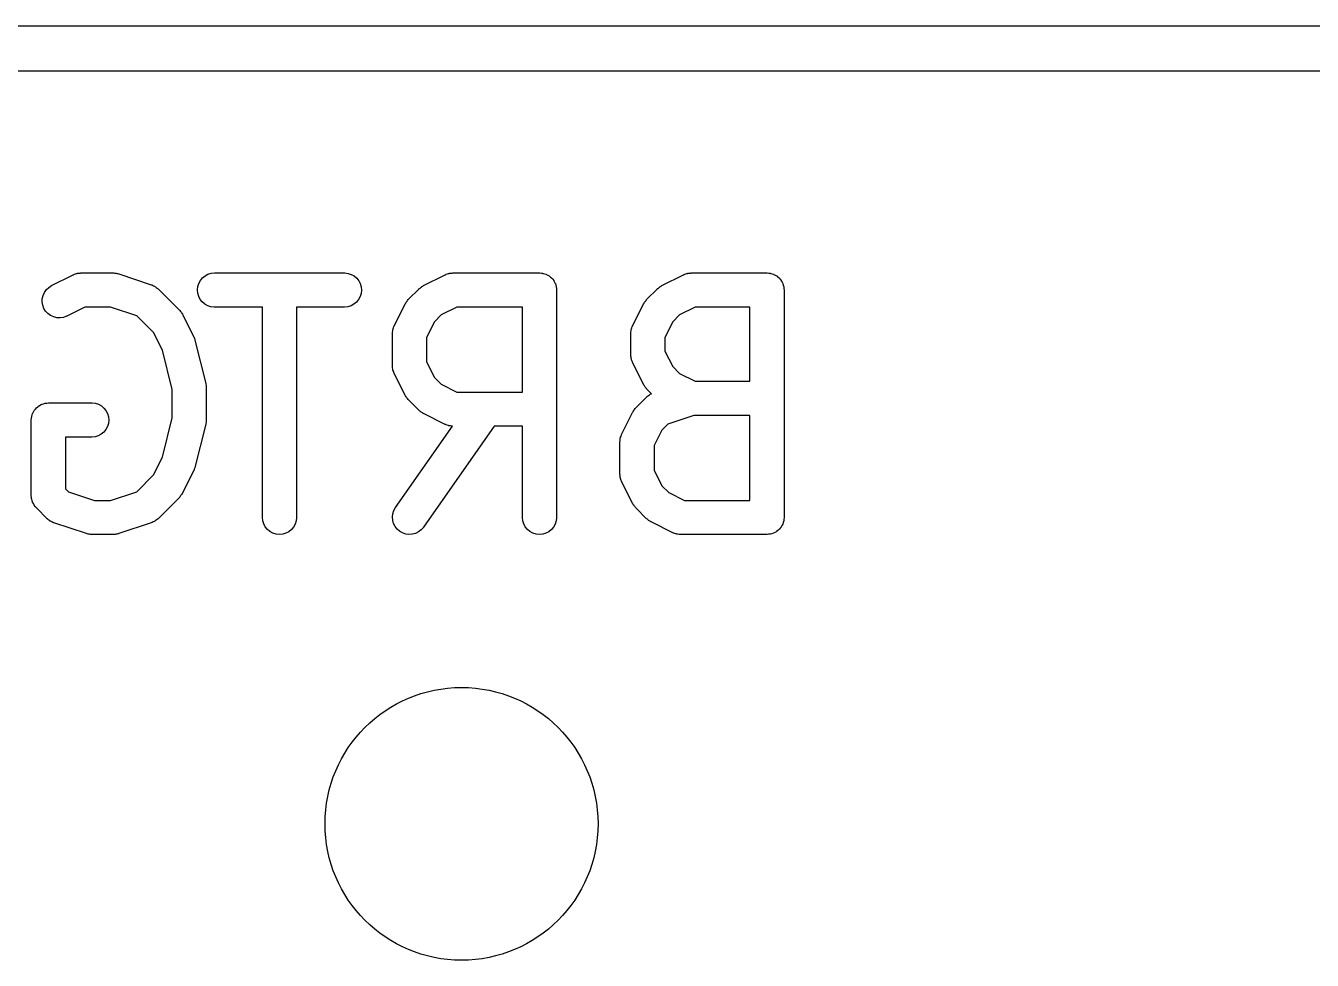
# Model space of a CAD drawing. Extents: x 0.6 to 7.02, y -7.61 to -0.88.
# Drawn here: x 4.6402 to 4.8628, y -1.216 to -1.0542 of the extents above; entities that cross this region are included whole.
import ezdxf

# ---------------------------------------------------------------- set-up
doc = ezdxf.new("R2010")
doc.units = 0
doc.header["$MEASUREMENT"] = 0
doc.layers.add('BLACK', color=7, linetype='CONTINUOUS')

msp = doc.modelspace()

# ---------------------------------------------------------------- linework, layer by layer
at = {"layer": 'BLACK', "linetype": 'CONTINUOUS'}
for p, q in [((4.39929, -1.05421), (5.41105, -1.05421)), ((5.41284, -1.06209), (4.40303, -1.06209)), ((4.6447, -1.09921), (4.64845, -1.09733)), ((4.64845, -1.09733), (4.64849, -1.09732)), ((4.64849, -1.09732), (4.64857, -1.09729)), ((4.64857, -1.09729), (4.64864, -1.09725)), ((4.64864, -1.09725), (4.64884, -1.09719)), ((4.64884, -1.09719), (4.64903, -1.09712)), ((4.64903, -1.09712), (4.64911, -1.0971)), ((4.64911, -1.0971), (4.6492, -1.09708)), ((4.6492, -1.09708), (4.6494, -1.09706)), ((4.6494, -1.09706), (4.6496, -1.09703)), ((4.6496, -1.09703), (4.64968, -1.09703)), ((4.64968, -1.09703), (4.64977, -1.09702)), ((4.64977, -1.09702), (4.65539, -1.09702)), ((4.65539, -1.09702), (4.65543, -1.09702)), ((4.65543, -1.09702), (4.6556, -1.09704)), ((4.6556, -1.09704), (4.65577, -1.09705)), ((4.65577, -1.09705), (4.65589, -1.09707)), ((4.65589, -1.09707), (4.65601, -1.09709)), ((4.65601, -1.09709), (4.65617, -1.09714)), ((4.65617, -1.09714), (4.65633, -1.09717)), ((4.65633, -1.09717), (4.66195, -1.09905)), ((4.6708, -1.09788), (4.67125, -1.09752)), ((4.67125, -1.09752), (4.67176, -1.09725)), ((4.67176, -1.09725), (4.67231, -1.09708)), ((4.67231, -1.09708), (4.67289, -1.09702)), ((4.67289, -1.09702), (4.69538, -1.09702)), ((4.69538, -1.09702), (4.69542, -1.09702)), ((4.69542, -1.09702), (4.696, -1.09709)), ((4.696, -1.09709), (4.69655, -1.09726)), ((4.69655, -1.09726), (4.69705, -1.09754)), ((4.69705, -1.09754), (4.69749, -1.09791)), ((4.70906, -1.09921), (4.71281, -1.09733)), ((4.71281, -1.09733), (4.71285, -1.09732)), ((4.71285, -1.09732), (4.71293, -1.09729)), ((4.71293, -1.09729), (4.713, -1.09725)), ((4.713, -1.09725), (4.7132, -1.09719)), ((4.7132, -1.09719), (4.71339, -1.09712)), ((4.71339, -1.09712), (4.71347, -1.0971)), ((4.71347, -1.0971), (4.71356, -1.09708)), ((4.71356, -1.09708), (4.71376, -1.09706)), ((4.71376, -1.09706), (4.71396, -1.09703)), ((4.71396, -1.09703), (4.71404, -1.09703)), ((4.71404, -1.09703), (4.71413, -1.09702)), ((4.71413, -1.09702), (4.72913, -1.09702)), ((4.72913, -1.09702), (4.72915, -1.09702)), ((4.72915, -1.09702), (4.72915, -1.09702)), ((4.72915, -1.09702), (4.72915, -1.09702)), ((4.72915, -1.09702), (4.72917, -1.09702)), ((4.72917, -1.09702), (4.72945, -1.09705)), ((4.72945, -1.09705), (4.72972, -1.09708)), ((4.72972, -1.09708), (4.72973, -1.09709)), ((4.72973, -1.09709), (4.72974, -1.09709)), ((4.72974, -1.09709), (4.73001, -1.09717)), ((4.73001, -1.09717), (4.73027, -1.09725)), ((4.73027, -1.09725), (4.73028, -1.09726)), ((4.73028, -1.09726), (4.73029, -1.09726)), ((4.73029, -1.09726), (4.73054, -1.0974)), ((4.73054, -1.0974), (4.73078, -1.09753)), ((4.73078, -1.09753), (4.73079, -1.09753)), ((4.73079, -1.09753), (4.7308, -1.09754)), ((4.7308, -1.09754), (4.73101, -1.09772)), ((4.7503, -1.09921), (4.75405, -1.09733)), ((4.75405, -1.09733), (4.75409, -1.09732)), ((4.75409, -1.09732), (4.75417, -1.09729)), ((4.75417, -1.09729), (4.75425, -1.09725)), ((4.75425, -1.09725), (4.75444, -1.09719)), ((4.75444, -1.09719), (4.75463, -1.09712)), ((4.75463, -1.09712), (4.75472, -1.0971)), ((4.75472, -1.0971), (4.7548, -1.09708)), ((4.7548, -1.09708), (4.755, -1.09706)), ((4.755, -1.09706), (4.7552, -1.09703)), ((4.7552, -1.09703), (4.75529, -1.09703)), ((4.75529, -1.09703), (4.75537, -1.09702)), ((4.75537, -1.09702), (4.7685, -1.09702)), ((4.7685, -1.09702), (4.76852, -1.09702)), ((4.76852, -1.09702), (4.76852, -1.09702)), ((4.76852, -1.09702), (4.76852, -1.09702)), ((4.76852, -1.09702), (4.76854, -1.09702)), ((4.76854, -1.09702), (4.76882, -1.09705)), ((4.76882, -1.09705), (4.76909, -1.09708)), ((4.76909, -1.09708), (4.7691, -1.09709)), ((4.7691, -1.09709), (4.76911, -1.09709)), ((4.76911, -1.09709), (4.76938, -1.09717)), ((4.76938, -1.09717), (4.76964, -1.09725)), ((4.76964, -1.09725), (4.76965, -1.09726)), ((4.76965, -1.09726), (4.76966, -1.09726)), ((4.76966, -1.09726), (4.76991, -1.0974)), ((4.76991, -1.0974), (4.77015, -1.09753)), ((4.77015, -1.09753), (4.77016, -1.09753)), ((4.77016, -1.09753), (4.77017, -1.09754)), ((4.77017, -1.09754), (4.77038, -1.09772)), ((4.64379, -1.09991), (4.64421, -1.09952)), ((4.64421, -1.09952), (4.6447, -1.09921)), ((4.66195, -1.09905), (4.66199, -1.09906)), ((4.66199, -1.09906), (4.66207, -1.0991)), ((4.66207, -1.0991), (4.66215, -1.09912)), ((4.66215, -1.09912), (4.66233, -1.09922)), ((4.66233, -1.09922), (4.66251, -1.0993)), ((4.66251, -1.0993), (4.66258, -1.09936)), ((4.66258, -1.09936), (4.66266, -1.0994)), ((4.66266, -1.0994), (4.66282, -1.09952)), ((4.66282, -1.09952), (4.66298, -1.09964)), ((4.66298, -1.09964), (4.66304, -1.09971)), ((4.66304, -1.09971), (4.66311, -1.09976)), ((4.66311, -1.09976), (4.66686, -1.10351)), ((4.66993, -1.09995), (4.66999, -1.09938)), ((4.66999, -1.09938), (4.67016, -1.09883)), ((4.67016, -1.09883), (4.67044, -1.09832)), ((4.67044, -1.09832), (4.6708, -1.09788)), ((4.69749, -1.09791), (4.69785, -1.09836)), ((4.69785, -1.09836), (4.69812, -1.09887)), ((4.69812, -1.09887), (4.69828, -1.09942)), ((4.69828, -1.09942), (4.69834, -1.1)), ((4.70642, -1.10164), (4.70829, -1.09976)), ((4.70829, -1.09976), (4.70832, -1.09973)), ((4.70832, -1.09973), (4.70845, -1.09963)), ((4.70845, -1.09963), (4.70857, -1.09952)), ((4.70857, -1.09952), (4.70868, -1.09945)), ((4.70868, -1.09945), (4.70877, -1.09937)), ((4.70877, -1.09937), (4.70892, -1.0993)), ((4.70892, -1.0993), (4.70906, -1.09921)), ((4.73101, -1.09772), (4.73122, -1.09789)), ((4.73122, -1.09789), (4.73123, -1.0979)), ((4.73123, -1.0979), (4.73124, -1.09791)), ((4.73124, -1.09791), (4.73141, -1.09812)), ((4.73141, -1.09812), (4.73159, -1.09834)), ((4.73159, -1.09834), (4.73159, -1.09835)), ((4.73159, -1.09835), (4.7316, -1.09836)), ((4.7316, -1.09836), (4.73173, -1.0986)), ((4.73173, -1.0986), (4.73186, -1.09885)), ((4.73186, -1.09885), (4.73186, -1.09886)), ((4.73186, -1.09886), (4.73187, -1.09887)), ((4.73187, -1.09887), (4.73194, -1.09914)), ((4.73194, -1.09914), (4.73202, -1.0994)), ((4.73202, -1.0994), (4.73203, -1.09941)), ((4.73203, -1.09941), (4.73203, -1.09942)), ((4.73203, -1.09942), (4.73205, -1.0997)), ((4.73205, -1.0997), (4.73208, -1.09998)), ((4.74766, -1.10164), (4.74954, -1.09976)), ((4.74954, -1.09976), (4.74957, -1.09973)), ((4.74957, -1.09973), (4.7497, -1.09963)), ((4.7497, -1.09963), (4.74982, -1.09952)), ((4.74982, -1.09952), (4.74992, -1.09945)), ((4.74992, -1.09945), (4.75002, -1.09937)), ((4.75002, -1.09937), (4.75016, -1.0993)), ((4.75016, -1.0993), (4.7503, -1.09921)), ((4.77038, -1.09772), (4.77059, -1.09789)), ((4.77059, -1.09789), (4.7706, -1.0979)), ((4.7706, -1.0979), (4.77061, -1.09791)), ((4.77061, -1.09791), (4.77078, -1.09812)), ((4.77078, -1.09812), (4.77096, -1.09834)), ((4.77096, -1.09834), (4.77096, -1.09835)), ((4.77096, -1.09835), (4.77097, -1.09836)), ((4.77097, -1.09836), (4.7711, -1.0986)), ((4.7711, -1.0986), (4.77123, -1.09885)), ((4.77123, -1.09885), (4.77123, -1.09886)), ((4.77123, -1.09886), (4.77124, -1.09887)), ((4.77124, -1.09887), (4.77131, -1.09914)), ((4.77131, -1.09914), (4.77139, -1.0994)), ((4.77139, -1.0994), (4.7714, -1.09941)), ((4.7714, -1.09941), (4.7714, -1.09942)), ((4.7714, -1.09942), (4.77142, -1.0997)), ((4.77142, -1.0997), (4.77145, -1.09998)), ((4.64307, -1.10204), (4.64309, -1.10147)), ((4.64309, -1.10147), (4.64322, -1.10091)), ((4.64322, -1.10091), (4.64346, -1.10038)), ((4.64346, -1.10038), (4.64379, -1.09991)), ((4.66998, -1.10053), (4.66993, -1.09995)), ((4.67015, -1.10108), (4.66998, -1.10053)), ((4.67041, -1.10159), (4.67015, -1.10108)), ((4.67078, -1.10204), (4.67041, -1.10159)), ((4.69783, -1.10163), (4.69746, -1.10207)), ((4.6981, -1.10112), (4.69783, -1.10163)), ((4.69827, -1.10057), (4.6981, -1.10112)), ((4.69834, -1.1), (4.69827, -1.10057)), ((4.70605, -1.10208), (4.70613, -1.10199)), ((4.70613, -1.10199), (4.7062, -1.10188)), ((4.7062, -1.10188), (4.70631, -1.10177)), ((4.70631, -1.10177), (4.70642, -1.10164)), ((4.73208, -1.09998), (4.73208, -1.13935)), ((4.7473, -1.10208), (4.74737, -1.10199)), ((4.74737, -1.10199), (4.74744, -1.10188)), ((4.74744, -1.10188), (4.74756, -1.10177)), ((4.74756, -1.10177), (4.74766, -1.10164)), ((4.77145, -1.09998), (4.77145, -1.13935)), ((4.64317, -1.10261), (4.64307, -1.10204)), ((4.64337, -1.10315), (4.64317, -1.10261)), ((4.64367, -1.10364), (4.64337, -1.10315)), ((4.64407, -1.10406), (4.64367, -1.10364)), ((4.64453, -1.1044), (4.64407, -1.10406)), ((4.65047, -1.10293), (4.64734, -1.10449)), ((4.65491, -1.10293), (4.65047, -1.10293)), ((4.65942, -1.10443), (4.65491, -1.10293)), ((4.66686, -1.10351), (4.66688, -1.10354)), ((4.66688, -1.10354), (4.66699, -1.10367)), ((4.66699, -1.10367), (4.6671, -1.10379)), ((4.6671, -1.10379), (4.66717, -1.1039)), ((4.66717, -1.1039), (4.66724, -1.10399)), ((4.66724, -1.10399), (4.66732, -1.10414)), ((4.66732, -1.10414), (4.66741, -1.10428)), ((4.67122, -1.10241), (4.67078, -1.10204)), ((4.67172, -1.10269), (4.67122, -1.10241)), ((4.67227, -1.10286), (4.67172, -1.10269)), ((4.67284, -1.10293), (4.67227, -1.10286)), ((4.67289, -1.10293), (4.67284, -1.10293)), ((4.68118, -1.10293), (4.67289, -1.10293)), ((4.68118, -1.13935), (4.68118, -1.10293)), ((4.69538, -1.10293), (4.68709, -1.10293)), ((4.68709, -1.10293), (4.68709, -1.13935)), ((4.69596, -1.10287), (4.69538, -1.10293)), ((4.69651, -1.10271), (4.69596, -1.10287)), ((4.69702, -1.10244), (4.69651, -1.10271)), ((4.69746, -1.10207), (4.69702, -1.10244)), ((4.70399, -1.10615), (4.70586, -1.1024)), ((4.70586, -1.1024), (4.70588, -1.10237)), ((4.70588, -1.10237), (4.70597, -1.10223)), ((4.70597, -1.10223), (4.70605, -1.10208)), ((4.71483, -1.10293), (4.71213, -1.10428)), ((4.72618, -1.10293), (4.71483, -1.10293)), ((4.72618, -1.11765), (4.72618, -1.10293)), ((4.74523, -1.10615), (4.74711, -1.1024)), ((4.74711, -1.1024), (4.74713, -1.10237)), ((4.74713, -1.10237), (4.74722, -1.10223)), ((4.74722, -1.10223), (4.7473, -1.10208)), ((4.75607, -1.10293), (4.75337, -1.10428)), ((4.76555, -1.10293), (4.75607, -1.10293)), ((4.76555, -1.11577), (4.76555, -1.10293)), ((4.64506, -1.10464), (4.64453, -1.1044)), ((4.64562, -1.10478), (4.64506, -1.10464)), ((4.64619, -1.1048), (4.64562, -1.10478)), ((4.64676, -1.10471), (4.64619, -1.1048)), ((4.6473, -1.10451), (4.64676, -1.10471)), ((4.64734, -1.10449), (4.6473, -1.10451)), ((4.66234, -1.10735), (4.65942, -1.10443)), ((4.66741, -1.10428), (4.66928, -1.10803)), ((4.70386, -1.1065), (4.70392, -1.10631)), ((4.70392, -1.10631), (4.70396, -1.10624)), ((4.70396, -1.10624), (4.70399, -1.10615)), ((4.71093, -1.10547), (4.70958, -1.10817)), ((4.71213, -1.10428), (4.71093, -1.10547)), ((4.7451, -1.1065), (4.74516, -1.10631)), ((4.74516, -1.10631), (4.7452, -1.10624)), ((4.7452, -1.10624), (4.74523, -1.10615)), ((4.75218, -1.10547), (4.75083, -1.10817)), ((4.75337, -1.10428), (4.75218, -1.10547)), ((4.66386, -1.11038), (4.66234, -1.10735)), ((4.66928, -1.10803), (4.6693, -1.10807)), ((4.6693, -1.10807), (4.66931, -1.10808)), ((4.66931, -1.10808), (4.66931, -1.10809)), ((4.66931, -1.10809), (4.6694, -1.10835)), ((4.6694, -1.10835), (4.6695, -1.10861)), ((4.6695, -1.10861), (4.6695, -1.10862)), ((4.6695, -1.10862), (4.66951, -1.10863)), ((4.66951, -1.10863), (4.67138, -1.11613)), ((4.70368, -1.10743), (4.70369, -1.10735)), ((4.70368, -1.10747), (4.70368, -1.10743)), ((4.70368, -1.1131), (4.70368, -1.10747)), ((4.70369, -1.10726), (4.70372, -1.10706)), ((4.70369, -1.10735), (4.70369, -1.10726)), ((4.70372, -1.10706), (4.70374, -1.10686)), ((4.70374, -1.10686), (4.70377, -1.10678)), ((4.70377, -1.10678), (4.70378, -1.10669)), ((4.70378, -1.10669), (4.70386, -1.1065)), ((4.70958, -1.10817), (4.70958, -1.1124)), ((4.74492, -1.10743), (4.74493, -1.10735)), ((4.74492, -1.10747), (4.74492, -1.10743)), ((4.74492, -1.11122), (4.74492, -1.10747)), ((4.74493, -1.10726), (4.74497, -1.10706)), ((4.74493, -1.10735), (4.74493, -1.10726)), ((4.74497, -1.10706), (4.74499, -1.10686)), ((4.74499, -1.10686), (4.74501, -1.10678)), ((4.74501, -1.10678), (4.74503, -1.10669)), ((4.74503, -1.10669), (4.7451, -1.1065)), ((4.75083, -1.10817), (4.75083, -1.11053)), ((4.66556, -1.11721), (4.66386, -1.11038)), ((4.75083, -1.11053), (4.75218, -1.11322)), ((4.70369, -1.11319), (4.70368, -1.1131)), ((4.70958, -1.1124), (4.71093, -1.1151)), ((4.74493, -1.11131), (4.74492, -1.11122)), ((4.74493, -1.1114), (4.74493, -1.11131)), ((4.74496, -1.1116), (4.74493, -1.1114)), ((4.74498, -1.1118), (4.74496, -1.1116)), ((4.745, -1.11188), (4.74498, -1.1118)), ((4.74502, -1.11197), (4.745, -1.11188)), ((4.74509, -1.11216), (4.74502, -1.11197)), ((4.74515, -1.11235), (4.74509, -1.11216)), ((4.74519, -1.11243), (4.74515, -1.11235)), ((4.74522, -1.11251), (4.74519, -1.11243)), ((4.74523, -1.11254), (4.74522, -1.11251)), ((4.74711, -1.11629), (4.74523, -1.11254)), ((4.70368, -1.11327), (4.70369, -1.11319)), ((4.70371, -1.11347), (4.70368, -1.11327)), ((4.70373, -1.11367), (4.70371, -1.11347)), ((4.70376, -1.11376), (4.70373, -1.11367)), ((4.70377, -1.11384), (4.70376, -1.11376)), ((4.70384, -1.11403), (4.70377, -1.11384)), ((4.7039, -1.11422), (4.70384, -1.11403)), ((4.70394, -1.1143), (4.7039, -1.11422)), ((4.70397, -1.11438), (4.70394, -1.1143)), ((4.70399, -1.11442), (4.70397, -1.11438)), ((4.70586, -1.11817), (4.70399, -1.11442)), ((4.71093, -1.1151), (4.71213, -1.1163)), ((4.75218, -1.11322), (4.75337, -1.11442)), ((4.75337, -1.11442), (4.75607, -1.11577)), ((4.66556, -1.12211), (4.66556, -1.11721)), ((4.67138, -1.11613), (4.67139, -1.11617)), ((4.67139, -1.11617), (4.6714, -1.11622)), ((4.6714, -1.11622), (4.67141, -1.11627)), ((4.67141, -1.11627), (4.67144, -1.11651)), ((4.67144, -1.11651), (4.67147, -1.11674)), ((4.67147, -1.11674), (4.67146, -1.1168)), ((4.67146, -1.1168), (4.67147, -1.11685)), ((4.67147, -1.11685), (4.67147, -1.12247)), ((4.71213, -1.1163), (4.71483, -1.11765)), ((4.7472, -1.11643), (4.74711, -1.11629)), ((4.74727, -1.11658), (4.7472, -1.11643)), ((4.74735, -1.11668), (4.74727, -1.11658)), ((4.74742, -1.11678), (4.74735, -1.11668)), ((4.74753, -1.1169), (4.74742, -1.11678)), ((4.74763, -1.11703), (4.74753, -1.1169)), ((4.74766, -1.11706), (4.74763, -1.11703)), ((4.74852, -1.11792), (4.74766, -1.11706)), ((4.75607, -1.11577), (4.76555, -1.11577)), ((4.64277, -1.11987), (4.64302, -1.11974)), ((4.64302, -1.11974), (4.64303, -1.11974)), ((4.64303, -1.11974), (4.64304, -1.11974)), ((4.64304, -1.11974), (4.64331, -1.11966)), ((4.64331, -1.11966), (4.64357, -1.11958)), ((4.64357, -1.11958), (4.64358, -1.11958)), ((4.64358, -1.11958), (4.64359, -1.11957)), ((4.64359, -1.11957), (4.64387, -1.11955)), ((4.64387, -1.11955), (4.64415, -1.11952)), ((4.64415, -1.11952), (4.65164, -1.11952)), ((4.65164, -1.11952), (4.65169, -1.11952)), ((4.65169, -1.11952), (4.65226, -1.11958)), ((4.65226, -1.11958), (4.65281, -1.11976)), ((4.65281, -1.11976), (4.65331, -1.12004)), ((4.70595, -1.11831), (4.70586, -1.11817)), ((4.70603, -1.11846), (4.70595, -1.11831)), ((4.70611, -1.11855), (4.70603, -1.11846)), ((4.70617, -1.11866), (4.70611, -1.11855)), ((4.70629, -1.11878), (4.70617, -1.11866)), ((4.70639, -1.11891), (4.70629, -1.11878)), ((4.70642, -1.11894), (4.70639, -1.11891)), ((4.70829, -1.12081), (4.70642, -1.11894)), ((4.71483, -1.11765), (4.72618, -1.11765)), ((4.74579, -1.12038), (4.74766, -1.11851)), ((4.74766, -1.11851), (4.74769, -1.11848)), ((4.74769, -1.11848), (4.74776, -1.11843)), ((4.74776, -1.11843), (4.74782, -1.11836)), ((4.74782, -1.11836), (4.74798, -1.11825)), ((4.74798, -1.11825), (4.74814, -1.11812)), ((4.74814, -1.11812), (4.74822, -1.11808)), ((4.74822, -1.11808), (4.74829, -1.11803)), ((4.74829, -1.11803), (4.74848, -1.11795)), ((4.74848, -1.11795), (4.74852, -1.11792)), ((4.64122, -1.12215), (4.64125, -1.12188)), ((4.64125, -1.12188), (4.64126, -1.12187)), ((4.64126, -1.12186), (4.64134, -1.1216)), ((4.64126, -1.12187), (4.64126, -1.12186)), ((4.64134, -1.1216), (4.64142, -1.12133)), ((4.64142, -1.12133), (4.64143, -1.12132)), ((4.64143, -1.12131), (4.64157, -1.12107)), ((4.64143, -1.12132), (4.64143, -1.12131)), ((4.64157, -1.12107), (4.6417, -1.12082)), ((4.6417, -1.12081), (4.64171, -1.1208)), ((4.6417, -1.12082), (4.6417, -1.12081)), ((4.64171, -1.1208), (4.64189, -1.12059)), ((4.64189, -1.12059), (4.64206, -1.12038)), ((4.64206, -1.12038), (4.64207, -1.12037)), ((4.64207, -1.12037), (4.64208, -1.12036)), ((4.64208, -1.12036), (4.64229, -1.12019)), ((4.64229, -1.12019), (4.64251, -1.12001)), ((4.64251, -1.12001), (4.64252, -1.12001)), ((4.64252, -1.12001), (4.64253, -1.12)), ((4.64253, -1.12), (4.64277, -1.11987)), ((4.65331, -1.12004), (4.65375, -1.12041)), ((4.65375, -1.12041), (4.65411, -1.12086)), ((4.65411, -1.12086), (4.65438, -1.12137)), ((4.65438, -1.12137), (4.65454, -1.12192)), ((4.65454, -1.12192), (4.6546, -1.12249)), ((4.70842, -1.12092), (4.70829, -1.12081)), ((4.70854, -1.12103), (4.70842, -1.12092)), ((4.70864, -1.1211), (4.70854, -1.12103)), ((4.70874, -1.12118), (4.70864, -1.1211)), ((4.70888, -1.12126), (4.70874, -1.12118)), ((4.70902, -1.12135), (4.70888, -1.12126)), ((4.70906, -1.12136), (4.70902, -1.12135)), ((4.71281, -1.12324), (4.70906, -1.12136)), ((4.74336, -1.1249), (4.74523, -1.12115)), ((4.74523, -1.12115), (4.74525, -1.12112)), ((4.74525, -1.12112), (4.74534, -1.12098)), ((4.74534, -1.12098), (4.74542, -1.12083)), ((4.74542, -1.12083), (4.7455, -1.12074)), ((4.7455, -1.12074), (4.74557, -1.12063)), ((4.74557, -1.12063), (4.74568, -1.12051)), ((4.74568, -1.12051), (4.74579, -1.12038)), ((4.75585, -1.12168), (4.75135, -1.12318)), ((4.76555, -1.12168), (4.75585, -1.12168)), ((4.76555, -1.13639), (4.76555, -1.12168)), ((4.64119, -1.12243), (4.64122, -1.12215)), ((4.64119, -1.12245), (4.64119, -1.12243)), ((4.64119, -1.12247), (4.64119, -1.12245)), ((4.64119, -1.12245), (4.64119, -1.12245)), ((4.64119, -1.12245), (4.64119, -1.12245)), ((4.64119, -1.1356), (4.64119, -1.12247)), ((4.65409, -1.12412), (4.65372, -1.12457)), ((4.65437, -1.12362), (4.65409, -1.12412)), ((4.65454, -1.12307), (4.65437, -1.12362)), ((4.6546, -1.12249), (4.65454, -1.12307)), ((4.66386, -1.12894), (4.66556, -1.12211)), ((4.67138, -1.12319), (4.66951, -1.13069)), ((4.67139, -1.12314), (4.67138, -1.12319)), ((4.67141, -1.12309), (4.67139, -1.12314)), ((4.67143, -1.12285), (4.67141, -1.12309)), ((4.67147, -1.12262), (4.67143, -1.12285)), ((4.67147, -1.12251), (4.67146, -1.12257)), ((4.67146, -1.12257), (4.67147, -1.12262)), ((4.67147, -1.12247), (4.67147, -1.12251)), ((4.70421, -1.13765), (4.71408, -1.12355)), ((4.72129, -1.12355), (4.70905, -1.14104)), ((4.71289, -1.12327), (4.71281, -1.12324)), ((4.71297, -1.12331), (4.71289, -1.12327)), ((4.71316, -1.12337), (4.71297, -1.12331)), ((4.71335, -1.12345), (4.71316, -1.12337)), ((4.71343, -1.12346), (4.71335, -1.12345)), ((4.71352, -1.12349), (4.71343, -1.12346)), ((4.71372, -1.12351), (4.71352, -1.12349)), ((4.71392, -1.12354), (4.71372, -1.12351)), ((4.714, -1.12354), (4.71392, -1.12354)), ((4.71408, -1.12355), (4.714, -1.12354)), ((4.72618, -1.12355), (4.72129, -1.12355)), ((4.72618, -1.13935), (4.72618, -1.12355)), ((4.7503, -1.12422), (4.74895, -1.12692)), ((4.75135, -1.12318), (4.7503, -1.12422)), ((4.65164, -1.12543), (4.6471, -1.12543)), ((4.6471, -1.12543), (4.6471, -1.13437)), ((4.65222, -1.12537), (4.65164, -1.12543)), ((4.65277, -1.1252), (4.65222, -1.12537)), ((4.65328, -1.12493), (4.65277, -1.1252)), ((4.65372, -1.12457), (4.65328, -1.12493)), ((4.74305, -1.12618), (4.74306, -1.12609)), ((4.74305, -1.12622), (4.74305, -1.12618)), ((4.74305, -1.13185), (4.74305, -1.12622)), ((4.74306, -1.12601), (4.74309, -1.12581)), ((4.74306, -1.12609), (4.74306, -1.12601)), ((4.74309, -1.12581), (4.74311, -1.12561)), ((4.74311, -1.12561), (4.74314, -1.12553)), ((4.74314, -1.12553), (4.74315, -1.12544)), ((4.74315, -1.12544), (4.74323, -1.12525)), ((4.74323, -1.12525), (4.74329, -1.12506)), ((4.74329, -1.12506), (4.74333, -1.12498)), ((4.74333, -1.12498), (4.74336, -1.1249)), ((4.74895, -1.12692), (4.74895, -1.13115)), ((4.66234, -1.13197), (4.66386, -1.12894)), ((4.66949, -1.13075), (4.66939, -1.13101)), ((4.6695, -1.13073), (4.66949, -1.13074)), ((4.66949, -1.13074), (4.66949, -1.13075)), ((4.66951, -1.13069), (4.6695, -1.13073)), ((4.65942, -1.13489), (4.66234, -1.13197)), ((4.66928, -1.13129), (4.66741, -1.13504)), ((4.66929, -1.13128), (4.66928, -1.13129)), ((4.6693, -1.13127), (4.66929, -1.13128)), ((4.66939, -1.13101), (4.6693, -1.13127)), ((4.74306, -1.13193), (4.74305, -1.13185)), ((4.74305, -1.13202), (4.74306, -1.13193)), ((4.74308, -1.13222), (4.74305, -1.13202)), ((4.7431, -1.13242), (4.74308, -1.13222)), ((4.74313, -1.1325), (4.7431, -1.13242)), ((4.74314, -1.13259), (4.74313, -1.1325)), ((4.74321, -1.13278), (4.74314, -1.13259)), ((4.74327, -1.13297), (4.74321, -1.13278)), ((4.74331, -1.13305), (4.74327, -1.13297)), ((4.74334, -1.13313), (4.74331, -1.13305)), ((4.74336, -1.13317), (4.74334, -1.13313)), ((4.74895, -1.13115), (4.7503, -1.13385)), ((4.6471, -1.13437), (4.64761, -1.13489)), ((4.64761, -1.13489), (4.65212, -1.13639)), ((4.65491, -1.13639), (4.65942, -1.13489)), ((4.66722, -1.13536), (4.66714, -1.13546)), ((4.6673, -1.13522), (4.66722, -1.13536)), ((4.66739, -1.13508), (4.6673, -1.13522)), ((4.66741, -1.13504), (4.66739, -1.13508)), ((4.74523, -1.13692), (4.74336, -1.13317)), ((4.7503, -1.13385), (4.7515, -1.13504)), ((4.7515, -1.13504), (4.7542, -1.13639)), ((4.64122, -1.13587), (4.64119, -1.1356)), ((4.64124, -1.13614), (4.64122, -1.13587)), ((4.64125, -1.13615), (4.64124, -1.13614)), ((4.64125, -1.13617), (4.64125, -1.13615)), ((4.64133, -1.13643), (4.64125, -1.13617)), ((4.6414, -1.13669), (4.64133, -1.13643)), ((4.64141, -1.13671), (4.6414, -1.13669)), ((4.64142, -1.13672), (4.64141, -1.13671)), ((4.64154, -1.13696), (4.64142, -1.13672)), ((4.64167, -1.1372), (4.64154, -1.13696)), ((4.64168, -1.13722), (4.64167, -1.1372)), ((4.64169, -1.13723), (4.64168, -1.13722)), ((4.64186, -1.13744), (4.64169, -1.13723)), ((4.64203, -1.13765), (4.64186, -1.13744)), ((4.65212, -1.13639), (4.65491, -1.13639)), ((4.66686, -1.13581), (4.66311, -1.13956)), ((4.66696, -1.13568), (4.66686, -1.13581)), ((4.66708, -1.13556), (4.66696, -1.13568)), ((4.66714, -1.13546), (4.66708, -1.13556)), ((4.74532, -1.13706), (4.74523, -1.13692)), ((4.7454, -1.1372), (4.74532, -1.13706)), ((4.74548, -1.1373), (4.7454, -1.1372)), ((4.74554, -1.1374), (4.74548, -1.1373)), ((4.74566, -1.13753), (4.74554, -1.1374)), ((4.74576, -1.13765), (4.74566, -1.13753)), ((4.7542, -1.13639), (4.76555, -1.13639)), ((4.64205, -1.13768), (4.64203, -1.13765)), ((4.64206, -1.13768), (4.64205, -1.13768)), ((4.64205, -1.13768), (4.64205, -1.13768)), ((4.64205, -1.13768), (4.64205, -1.13768)), ((4.64393, -1.13956), (4.64206, -1.13768)), ((4.644, -1.13961), (4.64393, -1.13956)), ((4.64406, -1.13968), (4.644, -1.13961)), ((4.64422, -1.1398), (4.64406, -1.13968)), ((4.64438, -1.13992), (4.64422, -1.1398)), ((4.66278, -1.13982), (4.66263, -1.13995)), ((4.66295, -1.1397), (4.66278, -1.13982)), ((4.66301, -1.13964), (4.66295, -1.1397)), ((4.66308, -1.13959), (4.66301, -1.13964)), ((4.66311, -1.13956), (4.66308, -1.13959)), ((4.68124, -1.13992), (4.68118, -1.13935)), ((4.68709, -1.13939), (4.68702, -1.13996)), ((4.68709, -1.13935), (4.68709, -1.13939)), ((4.70368, -1.13927), (4.70375, -1.1387)), ((4.70372, -1.13985), (4.70368, -1.13927)), ((4.70375, -1.1387), (4.70393, -1.13815)), ((4.70393, -1.13815), (4.70421, -1.13765)), ((4.72623, -1.13992), (4.72618, -1.13935)), ((4.73208, -1.13939), (4.73202, -1.13996)), ((4.73208, -1.13935), (4.73208, -1.13939)), ((4.74579, -1.13768), (4.74576, -1.13765)), ((4.74766, -1.13956), (4.74579, -1.13768)), ((4.74779, -1.13966), (4.74766, -1.13956)), ((4.74791, -1.13978), (4.74779, -1.13966)), ((4.74801, -1.13985), (4.74791, -1.13978)), ((4.77142, -1.13966), (4.77139, -1.13994)), ((4.77145, -1.13939), (4.77142, -1.13966)), ((4.77145, -1.13935), (4.77145, -1.13937)), ((4.77145, -1.13937), (4.77145, -1.13937)), ((4.77145, -1.13937), (4.77145, -1.13937)), ((4.77145, -1.13937), (4.77145, -1.13939)), ((4.64445, -1.13997), (4.64438, -1.13992)), ((4.64452, -1.14002), (4.64445, -1.13997)), ((4.64471, -1.1401), (4.64452, -1.14002)), ((4.64489, -1.1402), (4.64471, -1.1401)), ((4.64497, -1.14022), (4.64489, -1.1402)), ((4.64505, -1.14026), (4.64497, -1.14022)), ((4.64509, -1.14027), (4.64505, -1.14026)), ((4.65071, -1.14215), (4.64509, -1.14027)), ((4.66195, -1.14027), (4.65633, -1.14215)), ((4.66203, -1.14024), (4.66195, -1.14027)), ((4.66211, -1.14021), (4.66203, -1.14024)), ((4.66229, -1.14012), (4.66211, -1.14021)), ((4.66248, -1.14004), (4.66229, -1.14012)), ((4.66255, -1.13999), (4.66248, -1.14004)), ((4.66263, -1.13995), (4.66255, -1.13999)), ((4.6814, -1.14047), (4.68124, -1.13992)), ((4.68167, -1.14098), (4.6814, -1.14047)), ((4.68204, -1.14143), (4.68167, -1.14098)), ((4.68248, -1.14179), (4.68204, -1.14143)), ((4.68299, -1.14207), (4.68248, -1.14179)), ((4.68575, -1.14182), (4.68524, -1.14208)), ((4.6862, -1.14146), (4.68575, -1.14182)), ((4.68657, -1.14101), (4.6862, -1.14146)), ((4.68685, -1.14051), (4.68657, -1.14101)), ((4.68702, -1.13996), (4.68685, -1.14051)), ((4.70387, -1.1404), (4.70372, -1.13985)), ((4.70413, -1.14092), (4.70387, -1.1404)), ((4.70449, -1.14137), (4.70413, -1.14092)), ((4.70492, -1.14175), (4.70449, -1.14137)), ((4.70542, -1.14204), (4.70492, -1.14175)), ((4.70597, -1.14222), (4.70542, -1.14204)), ((4.70819, -1.14186), (4.70767, -1.14211)), ((4.70865, -1.1415), (4.70819, -1.14186)), ((4.70903, -1.14107), (4.70865, -1.1415)), ((4.70905, -1.14104), (4.70903, -1.14107)), ((4.7264, -1.14047), (4.72623, -1.13992)), ((4.72667, -1.14098), (4.7264, -1.14047)), ((4.72703, -1.14143), (4.72667, -1.14098)), ((4.72748, -1.14179), (4.72703, -1.14143)), ((4.72798, -1.14207), (4.72748, -1.14179)), ((4.73075, -1.14182), (4.73023, -1.14208)), ((4.73119, -1.14146), (4.73075, -1.14182)), ((4.73156, -1.14101), (4.73119, -1.14146)), ((4.73184, -1.14051), (4.73156, -1.14101)), ((4.73202, -1.13996), (4.73184, -1.14051)), ((4.74811, -1.13992), (4.74801, -1.13985)), ((4.74825, -1.14), (4.74811, -1.13992)), ((4.74839, -1.14009), (4.74825, -1.14)), ((4.74843, -1.14011), (4.74839, -1.14009)), ((4.75218, -1.14199), (4.74843, -1.14011)), ((4.75226, -1.14202), (4.75218, -1.14199)), ((4.75234, -1.14206), (4.75226, -1.14202)), ((4.75253, -1.14212), (4.75234, -1.14206)), ((4.76987, -1.14194), (4.76962, -1.14208)), ((4.77012, -1.14182), (4.76987, -1.14194)), ((4.77013, -1.14181), (4.77012, -1.14181)), ((4.77012, -1.14181), (4.77012, -1.14182)), ((4.77035, -1.14163), (4.77013, -1.14181)), ((4.77056, -1.14146), (4.77035, -1.14163)), ((4.77057, -1.14145), (4.77056, -1.14146)), ((4.77058, -1.14144), (4.77057, -1.14145)), ((4.77076, -1.14123), (4.77058, -1.14144)), ((4.77093, -1.14101), (4.77076, -1.14123)), ((4.77094, -1.141), (4.77093, -1.14101)), ((4.77095, -1.141), (4.77094, -1.141)), ((4.77108, -1.14075), (4.77095, -1.141)), ((4.77121, -1.14051), (4.77108, -1.14075)), ((4.77122, -1.1405), (4.77121, -1.14051)), ((4.7713, -1.14022), (4.77122, -1.14049)), ((4.77122, -1.14049), (4.77122, -1.1405)), ((4.77139, -1.13996), (4.7713, -1.14022)), ((4.77139, -1.13994), (4.77139, -1.13995)), ((4.77139, -1.13995), (4.77139, -1.13996)), ((4.65087, -1.14218), (4.65071, -1.14215)), ((4.65103, -1.14223), (4.65087, -1.14218)), ((4.65115, -1.14225), (4.65103, -1.14223)), ((4.65127, -1.14227), (4.65115, -1.14225)), ((4.65144, -1.14228), (4.65127, -1.14227)), ((4.6516, -1.1423), (4.65144, -1.14228)), ((4.65164, -1.1423), (4.6516, -1.1423)), ((4.65539, -1.1423), (4.65164, -1.1423)), ((4.65556, -1.14228), (4.65539, -1.1423)), ((4.65572, -1.14228), (4.65556, -1.14228)), ((4.65584, -1.14225), (4.65572, -1.14228)), ((4.65597, -1.14224), (4.65584, -1.14225)), ((4.65613, -1.14219), (4.65597, -1.14224)), ((4.65629, -1.14216), (4.65613, -1.14219)), ((4.65633, -1.14215), (4.65629, -1.14216)), ((4.68354, -1.14224), (4.68299, -1.14207)), ((4.68411, -1.1423), (4.68354, -1.14224)), ((4.68469, -1.14225), (4.68411, -1.1423)), ((4.68524, -1.14208), (4.68469, -1.14225)), ((4.70654, -1.1423), (4.70597, -1.14222)), ((4.70711, -1.14226), (4.70654, -1.1423)), ((4.70767, -1.14211), (4.70711, -1.14226)), ((4.72853, -1.14224), (4.72798, -1.14207)), ((4.72911, -1.1423), (4.72853, -1.14224)), ((4.72968, -1.14225), (4.72911, -1.1423)), ((4.73023, -1.14208), (4.72968, -1.14225)), ((4.75272, -1.14219), (4.75253, -1.14212)), ((4.7528, -1.14221), (4.75272, -1.14219)), ((4.75289, -1.14223), (4.7528, -1.14221)), ((4.75309, -1.14226), (4.75289, -1.14223)), ((4.75329, -1.14229), (4.75309, -1.14226)), ((4.75337, -1.14229), (4.75329, -1.14229)), ((4.75346, -1.1423), (4.75337, -1.14229)), ((4.7535, -1.1423), (4.75346, -1.1423)), ((4.7685, -1.1423), (4.7535, -1.1423)), ((4.76878, -1.14227), (4.7685, -1.1423)), ((4.76905, -1.14225), (4.76878, -1.14227)), ((4.76906, -1.14224), (4.76905, -1.14225)), ((4.76907, -1.14224), (4.76906, -1.14224)), ((4.76934, -1.14216), (4.76907, -1.14224)), ((4.7696, -1.14208), (4.76934, -1.14216)), ((4.76961, -1.14208), (4.7696, -1.14208)), ((4.76962, -1.14208), (4.76961, -1.14208))]:
    msp.add_line(p, q, dxfattribs=at)
at = {"layer": 'BLACK'}
msp.add_circle((4.71563, -1.1924), 0.02362, dxfattribs=at)
msp.add_circle((4.71563, -1.1924), 0.02362, dxfattribs=at)

doc.saveas('drawing.dxf')
